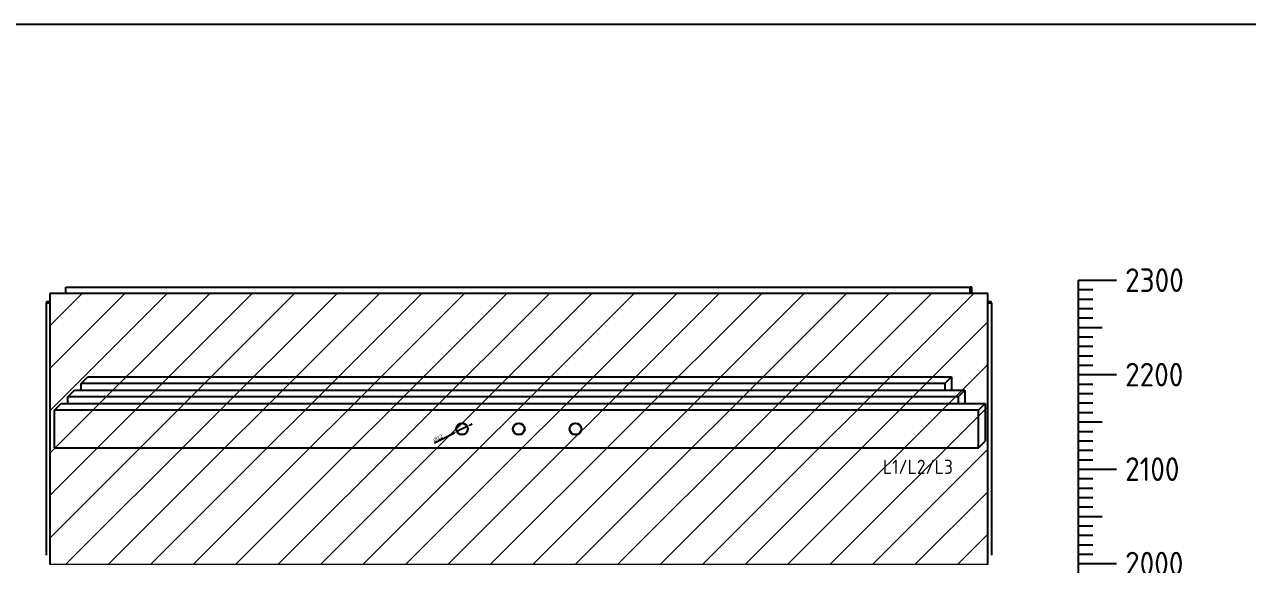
# Model space of a CAD drawing. Header units: millimetres. Extents: x 0 to 69574, y -5 to 41746.
# Drawn here: x 45213 to 46507, y 12768 to 13340 of the extents above; entities that cross this region are included whole.
import ezdxf
from ezdxf.enums import TextEntityAlignment as Align

# ---------------------------------------------------------------- set-up
doc = ezdxf.new("R2010")
doc.units = ezdxf.units.MM
doc.layers.add('! NO PLOT !', color=7, linetype='Continuous', true_color=0xff75dd, plot=False)
doc.layers.add('000-PI-Oprema', color=30, linetype='Continuous', lineweight=5)
for name, color, linetype in [('000-PI-ORMAR', 2, 'Continuous'), ('000-PI_TEXT', 7, 'Continuous'), ('004-PI-DIN Šina', 3, 'Continuous')]:
    doc.layers.add(name, color=color, linetype=linetype)
doc.styles.add('PI0', font='isocpeur.ttf', dxfattribs={"width": 0.9})
doc.styles.get("Standard").update_dxf_attribs({"font": 'arial.ttf'})
doc.dimstyles.new('ISO-25', dxfattribs={"dimtxt": 4, "dimasz": 3, "dimexe": 1.25, "dimexo": 0.625, "dimtad": 1, "dimtxsty": 'Standard', "dimcen": 3, "dimadec": 0, "dimazin": 0, "dimtfac": 1, "dimtmove": 0, "dimatfit": 3, "dimfxl": 1, "dimarcsym": 0})

# ---------------------------------------------------------------- blocks, each defined once
blk = doc.blocks.new('skala_2300')
for p, q in [((0, 1400), (0, 2300)), ((0, 2300), (40, 2300)), ((0, 2290), (15, 2290)), ((0, 2280), (15, 2280)), ((0, 2270), (15, 2270)), ((0, 2260), (15, 2260)), ((0, 2250), (25, 2250)), ((0, 2240), (15, 2240)), ((0, 2230), (15, 2230)), ((0, 2220), (15, 2220)), ((0, 2210), (15, 2210)), ((0, 2200), (40, 2200)), ((0, 2190), (15, 2190)), ((0, 2180), (15, 2180)), ((0, 2170), (15, 2170)), ((0, 2160), (15, 2160)), ((0, 2150), (25, 2150)), ((0, 2140), (15, 2140)), ((0, 2130), (15, 2130)), ((0, 2120), (15, 2120)), ((0, 2110), (15, 2110)), ((0, 2100), (40, 2100)), ((0, 2090), (15, 2090)), ((0, 2080), (15, 2080)), ((0, 2070), (15, 2070)), ((0, 2060), (15, 2060)), ((0, 2050), (25, 2050)), ((0, 2040), (15, 2040)), ((0, 2030), (15, 2030)), ((0, 2020), (15, 2020)), ((0, 2010), (15, 2010)), ((0, 2000), (40, 2000)), ((0, 2000), (40, 2000))]:
    blk.add_line(p, q)
at = {"style": 'PI0', "width": 0.9}
for s, p in [('2300', (49.2, 2300)), ('2200', (49.2, 2200)), ('2100', (49.2, 2100)), ('2000', (49.2, 2000))]:
    blk.add_text(s, height=25, dxfattribs=at).set_placement(p, align=Align.MIDDLE_LEFT)
blk = doc.blocks.new('*U1638')
at = {"layer": '004-PI-DIN Šina', "ltscale": 0.25}
for radius in [6.25, 6]:
    blk.add_circle((0, 0), radius, dxfattribs=at)
blk = doc.blocks.new('*U1639')
at = {"layer": '004-PI-DIN Šina', "color": 0, "linetype": 'ByBlock', "lineweight": -2, "transparency": 16777216}
for p in [(0, 0), (60, 0), (120, 0)]:
    blk.add_blockref('*U1638', p, dxfattribs=at)
blk = doc.blocks.new('*D1640')
at = {"layer": '004-PI-DIN Šina', "color": 0, "lineweight": -2, "ltscale": 0.25, "transparency": 16777216}
for p, q in [((45681.3, 12914.1), (45670.6, 12908.7)), ((45684, 12915.4), (45686.7, 12916.8)), ((45646.8, 12896.7), (45667.9, 12907.4))]:
    blk.add_line(p, q, dxfattribs=at)
at = {"layer": '004-PI-DIN Šina', "color": 0, "ltscale": 0.25, "transparency": 16777216}
for points in [[(45667.7, 12907.8), (45668.2, 12906.9), (45670.6, 12908.7)], [(45683.8, 12915.9), (45684.2, 12915), (45681.3, 12914.1)]]:
    blk.add_solid(points, dxfattribs=at)
at = {"layer": 'Defpoints', "color": 0, "ltscale": 0.25, "transparency": 16777216}
for p in [(45670.6, 12908.7), (45681.3, 12914.1)]:
    blk.add_point(p, dxfattribs=at)
at = {"layer": '004-PI-DIN Šina', "color": 0, "ltscale": 0.25, "transparency": 16777216, "insert": (45650.6, 12901.7), "char_height": 4, "attachment_point": 5, "rotation": 26.6823}
blk.add_mtext('∅12', dxfattribs=at)

msp = doc.modelspace()

# ---------------------------------------------------------------- hatches: boundary and pattern name
at = {"layer": '000-PI-Oprema', "ltscale": 0.25, "transparency": 33554508}
h = msp.add_hatch(dxfattribs=at)
h.set_pattern_fill('ANSI31', color=256, scale=10)
h.set_pattern_definition([(45, (-312.12, -28670.128), (-22.45064, 22.45064), [])])
h.paths.add_polyline_path([(46231.983, 13054.904), (45239.983, 13054.904), (45239.983, 12767.904), (46231.983, 12767.904)])

# ---------------------------------------------------------------- linework, layer by layer
at = {"layer": '! NO PLOT !', "ltscale": 0.25}
msp.add_lwpolyline([(44210.635, 13339.576), (44210.635, 10139.576), (47278.182, 10139.576), (47278.182, 12124.741), (48802.635, 12124.741), (48802.635, 13339.576), (44210.635, 13339.576)], dxfattribs=at)
at = {"layer": '000-PI-Oprema', "ltscale": 0.01}
msp.add_lwpolyline([(45239.983, 12767.904), (45239.983, 13054.904), (46231.983, 13054.904), (46231.983, 12767.904)], close=True, dxfattribs=at)
at = {"layer": '000-PI-ORMAR'}
for p, q in [((45239.983, 13054.904), (45239.983, 12767.904)), ((46231.983, 13054.904), (45239.983, 13054.904)), ((45256.983, 13061.404), (45280.483, 13061.404)), ((45256.983, 13060.904), (45256.983, 13061.404)), ((45256.983, 13054.904), (45256.983, 13060.904)), ((45280.483, 13061.404), (46213.483, 13061.404)), ((46214.983, 13061.404), (46213.483, 13061.404)), ((46213.483, 13054.904), (46213.483, 13061.404)), ((46213.483, 13060.904), (46213.483, 13054.904)), ((46214.983, 13054.904), (46214.983, 13061.404)), ((46231.983, 12767.904), (46231.983, 13054.904)), ((45236.233, 13044.904), (45239.983, 13044.904)), ((45236.233, 13044.904), (45236.233, 12777.904)), ((45236.483, 13046.404), (45239.983, 13046.404)), ((45236.483, 13046.404), (45236.483, 13044.904)), ((45238.983, 13044.904), (45238.983, 13046.404)), ((46231.983, 13046.404), (46235.483, 13046.404)), ((46231.983, 13044.904), (46235.733, 13044.904)), ((46232.983, 13044.904), (46232.983, 13046.404)), ((46235.483, 13044.904), (46235.483, 13046.404)), ((46235.733, 13044.904), (46235.733, 12777.904))]:
    msp.add_line(p, q, dxfattribs=at)
at = {"layer": '004-PI-DIN Šina', "ltscale": 0.25}
for p, q in [((45273.267, 12959.688), (45280.338, 12966.759)), ((45280.338, 12966.759), (46193.698, 12966.759)), ((46186.627, 12959.688), (46193.698, 12966.759)), ((46186.627, 12959.688), (46186.627, 12952.617)), ((46193.698, 12966.759), (46193.698, 12952.617)), ((45259.125, 12945.546), (45266.196, 12952.617)), ((45266.196, 12952.617), (46207.84, 12952.617)), ((46200.769, 12945.546), (46207.84, 12952.617)), ((46207.84, 12952.617), (46207.84, 12938.475)), ((45244.983, 12931.404), (45252.054, 12938.475)), ((45252.054, 12938.475), (46229.054, 12938.475)), ((46200.769, 12945.546), (46200.769, 12938.475)), ((46221.983, 12931.404), (46229.054, 12938.475)), ((46229.054, 12938.475), (46229.054, 12898.475)), ((46221.983, 12891.404), (46229.054, 12898.475))]:
    msp.add_line(p, q, dxfattribs=at)
at = {"layer": '004-PI-DIN Šina'}
for p, q in [((45273.267, 12952.617), (45273.267, 12959.688)), ((46186.627, 12959.688), (45273.267, 12959.688)), ((45259.125, 12938.475), (45259.125, 12945.546)), ((46200.769, 12945.546), (45259.125, 12945.546)), ((46221.983, 12931.404), (45244.983, 12931.404)), ((45244.983, 12891.404), (45244.983, 12931.404)), ((46221.983, 12891.404), (46221.983, 12931.404)), ((45244.983, 12891.404), (46221.983, 12891.404))]:
    msp.add_line(p, q, dxfattribs=at)

# ---------------------------------------------------------------- block references
msp.add_blockref('skala_2300', (46327.983, 10768.904))
msp.add_blockref('*U1639', (45675.983, 12911.404), dxfattribs=at)

# ---------------------------------------------------------------- texts
at = {"layer": '000-PI_TEXT', "ltscale": 0.01, "insert": (46121.005, 12878.849), "char_height": 15, "width": 286.2, "attachment_point": 1, "style": 'PI0'}
msp.add_mtext('{\\fISOCPEUR|b0|i0|c238|p34;L1/L2/L3}', dxfattribs=at)

# ---------------------------------------------------------------- dimensions: what is measured, and where the dimension line sits
at = {"layer": '004-PI-DIN Šina', "ltscale": 0.25}
dim = msp.add_diameter_dim_2p(p1=(45681.344, 12914.098), p2=(45670.621, 12908.709), dimstyle='ISO-25', dxfattribs=at)
dim.commit()
dim.dimension.update_dxf_attribs({"geometry": '*D1640', "text_midpoint": (45651.81, 12899.255), "dimtype": 163})

doc.saveas('drawing.dxf')
